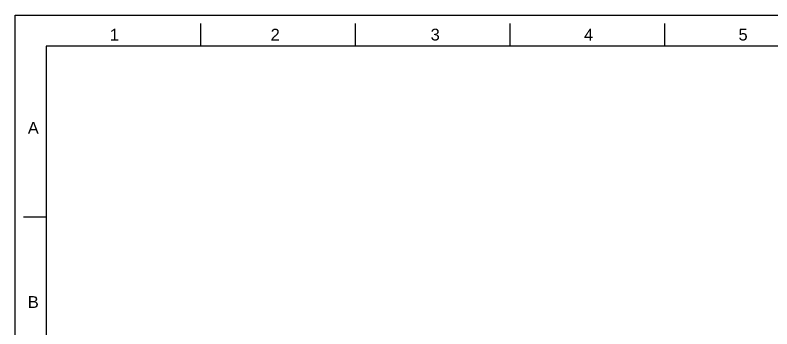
# Model space of a CAD drawing. Header units: millimetres. Extents: x 17655 to 18496, y 1152 to 1747.
# Drawn here: x 17654.9 to 18144.8, y 1543.6 to 1746.9 of the extents above; entities that cross this region are included whole.
import ezdxf

# ---------------------------------------------------------------- set-up
doc = ezdxf.new("R2010")
doc.units = ezdxf.units.MM
doc.layers.add('FORM', color=7, linetype='Continuous')
doc.styles.get("Standard").update_dxf_attribs({"font": 'arial.ttf'})

msp = doc.modelspace()

# ---------------------------------------------------------------- linework, layer by layer
at = {"layer": 'FORM', "color": 7, "linetype": 'Continuous'}
for p, q in [((17654.91, 1152.17), (17654.91, 1746.87)), ((17654.91, 1746.87), (18495.91, 1746.87)), ((17775.05, 1726.85), (17775.05, 1741.4)), ((17875.17, 1726.85), (17875.17, 1741.4)), ((17975.29, 1726.85), (17975.29, 1741.4)), ((18075.41, 1726.85), (18075.41, 1741.4)), ((17674.93, 1726.85), (17674.93, 1172.19)), ((18475.89, 1726.85), (17674.93, 1726.85)), ((17674.93, 1615.92), (17660.38, 1615.92))]:
    msp.add_line(p, q, dxfattribs=at)

# ---------------------------------------------------------------- texts
at = {"layer": 'FORM', "color": 7, "linetype": 'Continuous', "char_height": 7.63, "attachment_point": 5}
for s, insert in [('1', (17719.22, 1734.2)), ('2', (17823.3, 1734.2)), ('3', (17926.86, 1734.2)), ('4', (18026.2, 1734.2)), ('5', (18126.17, 1734.2))]:
    msp.add_mtext_dynamic_manual_height_columns(s, width=50.0595, gutter_width=12.51, heights=[0], dxfattribs=dict(at, insert=insert))
at = {"layer": 'FORM', "char_height": 7.63, "attachment_point": 5}
for s, insert in [('A', (17666.67, 1673.79)), ('B', (17666.67, 1560.96))]:
    msp.add_mtext_dynamic_manual_height_columns(s, width=10.0119, gutter_width=12.51, heights=[0], dxfattribs=dict(at, insert=insert))

doc.saveas('drawing.dxf')
